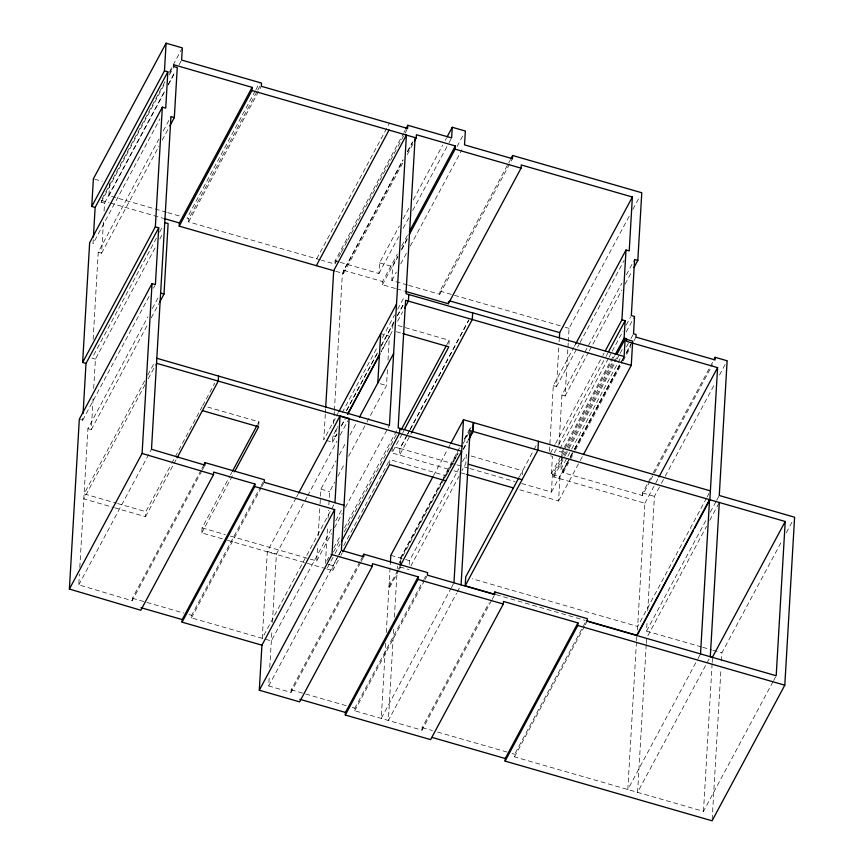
<?xml version="1.0" encoding="UTF-8"?>
<svg xmlns="http://www.w3.org/2000/svg" width="864" height="864" viewBox="0 0 864 864"><rect width="100%" height="100%" fill="white"/><g stroke="black" fill="none" stroke-linecap="round" stroke-linejoin="round"><path stroke-width="0.65" stroke-dasharray="4.32 3.24" d="M80.438 419.537L82.696 420.185L82.922 416.232M93.247 239.706L93.01 243.734L159.98 118.843M201.733 471.074L132.214 600.728L78.786 584.863L79.412 574.096M79.801 567.367L87.912 428.674L147.874 316.861M93.139 339.412L98.237 252.212L158.825 139.212M104.08 211.075L104.533 203.17L101.164 202.198L101.261 200.426L165.046 81.475M87.912 428.674L91.292 429.646L93.236 396.392M93.701 388.411L95.418 359.154L155.369 247.352M98.237 252.212L101.606 253.195L103.464 221.605M166.514 212.263L108.918 195.653L109.631 183.492M132.214 600.728L132.365 598.244L201.247 469.778M114.674 507.784L145.541 516.683L145.843 511.682L171.115 464.54M320.371 259.87L188.622 221.886L188.816 218.689L257.051 91.422M331.279 529.103L271.328 640.915L191.462 617.89L191.614 615.33L260.496 486.864M222.35 538.834L201.787 532.904L202.09 527.893L229.889 476.042M258.736 425.596L258.952 421.837L207.824 407.095M296.039 497.923L267.332 551.448L262.256 638.302L334.962 502.708M360.547 562.745L291.028 692.399L268.693 685.962L269.233 676.685M269.773 667.418L271.955 630.277M272.419 622.285L276.404 554.062L307.022 496.973M291.028 692.399L291.179 689.807L360.061 561.341M310.273 559.094L316.721 560.952L317.65 544.99M318.2 535.669L319.982 505.051M320.069 503.723L320.922 489.089L336.085 460.804M325.296 414.202L323.806 439.69L335.815 417.29M325.382 412.862L325.62 408.834M334.973 263.002L335.102 260.885L403.348 133.607M325.436 563.468L327.618 526.208M328.082 518.216L328.547 510.235M328.86 504.911L329.638 491.594L334.692 482.177M326.3 440.402L332.532 442.195L332.899 435.899L337.997 426.384M333.601 423.943L333.99 417.204M334.066 415.865L334.303 411.826M334.39 410.476L342.414 273.208L403.002 160.207M335.75 271.285L343.516 273.521L343.699 270.335L403.013 159.71M332.899 435.899L335.696 436.698L336.085 430.132L337.975 426.589M326.797 568.955L332.705 570.661L332.996 565.65L338.062 556.222M340.254 262.364L378.918 273.521L379.544 262.861L399.319 225.99M491.54 600.523L422.021 730.177L354.704 710.77L354.856 708.178L423.738 579.712M395.356 288.468L382.428 284.742L382.612 281.556L397.278 254.2M407.365 284.958L391.824 280.476L392.634 266.641L397.742 257.126M366.919 422.075L386.51 385.538L387.45 369.522M387.99 360.169L389.394 336.139L380.678 333.623M392.947 324.065L392.569 330.642L381.197 351.853M389.578 464.605L389.869 459.594L446.116 475.816M392.018 451.613L392.245 447.66M385.657 643.259L381.262 718.427L450.781 588.773M386.284 632.513L390.334 563.285M397.796 570.38L388.951 586.883L389.837 587.131L390.139 582.131L389.243 581.872M406.976 435.326L399.956 448.405L399.568 455.123L411.685 432.518M393.692 629.262L388.357 720.468L456.602 593.201M394.405 617.188L397.148 570.24M397.224 568.89L397.386 566.212M399.989 565.682L400.432 558.058L442.53 479.552M400.464 565.812L400.907 558.23L441.731 482.112M409.255 564.473L409.482 560.671L458.762 468.752M408.661 285.336L439.754 294.3L439.938 291.114L508.183 163.836M422.021 730.177L422.172 727.585L489.143 602.694M448.967 344.239L449.194 340.286L398.066 325.544M522.374 474.638L522.59 470.826L470.178 455.717M772.999 681.696L703.48 811.35L514.49 756.842L514.642 754.25L586.71 619.844M549.461 451.386L553.316 385.603L573.718 347.544M637.459 630.018L644.879 503.226L553.824 476.971L553.975 474.379L551.416 473.645L552.431 456.343L550.292 455.728M553.316 385.603L556.513 386.532L558.824 347.08M559.127 341.82L559.278 339.185M521.629 483.494L551.405 492.08L552.42 474.574L561.989 456.732M559.019 444.474L561.913 395.064L621.864 283.252M519.782 489.791L558.565 500.969L559.98 476.755L569.549 458.914M650.009 481.259L642.352 495.526L563.231 472.705L563.382 470.124L560.822 469.379L561.827 452.077L563.738 448.502M561.913 395.064L565.11 395.982L568.21 342.943M568.285 341.615L569.063 328.352L629.662 215.352M642.352 495.526L642.503 492.944L652.709 473.904M636.444 641.974L627.815 789.523L697.334 659.869M636.52 640.634L636.757 636.606M701.471 646.931L646.553 631.098L647.179 620.32M647.73 610.88L654.426 496.379L660.809 484.488M646.218 644.792L637.589 792.342L709.657 657.936M646.294 643.453L646.607 638.086M703.48 811.35L712.12 663.79M712.195 662.45L712.508 657.083M712.163 819.461L720.965 668.952M721.44 660.884L721.904 652.828L781.855 541.015M169.582 71.68L181.699 49.075M169.506 73.148L173.977 64.822M101.164 202.198L164.938 83.257M169.409 74.93L173.869 66.604M104.533 203.17L165.132 90.169M168.318 84.229L174.69 72.328M108.918 195.653L165.046 90.979M168.242 85.039L175.252 71.95M179.075 64.811L181.634 60.059M163.296 130.885L170.942 116.618M101.606 253.195L159.008 146.135M162.205 140.195L168.577 128.293M156.46 238.054L92.038 358.182L95.418 359.154M159.646 232.103L162.832 226.152M159.829 239.026L161.741 235.451M255.247 90.893L187.002 218.171L188.816 218.689M255.884 89.705L259.708 82.566M257.699 90.234L261.522 83.095M188.622 221.886L261.338 86.281M82.696 420.185L150.304 294.106M153.49 288.155L154.764 285.779M152.334 308.534L158.706 296.633M91.292 429.646L148.057 323.784M151.243 317.833L158.9 303.556M144.688 380.873L84.1 493.873L116.262 503.15M147.884 374.922L154.256 363.031M145.033 384.696L83.808 498.884L113.389 507.416M148.23 378.745L155.876 364.468M78.786 584.863L151.492 449.269M171.742 463.363L202.079 406.793M202.705 405.616L214.747 383.173M145.541 516.683L173.351 464.832M173.977 463.655L176.504 458.946M201.884 468.59L203.796 465.016M202.37 469.886L204.93 465.124M316.732 258.822L389.437 123.228M403.985 132.419L405.259 130.043M340.654 253.368L334.908 264.071L321.581 260.226M341.291 252.169L347.026 241.466M347.674 240.278L397.418 147.496M398.056 146.308L404.428 134.417M405.065 133.229L407.624 128.466M230.515 474.865L231.779 472.511M257.688 424.192L258.952 421.837M201.787 532.904L234.014 472.802M407.473 151.384L412.582 141.869M407.473 151.88L412.571 142.366M343.516 273.521L402.829 162.896M407.29 154.57L413.672 142.679M403.142 218.851L409.525 206.96M413.348 199.822L442.681 145.109M445.241 140.346L446.515 137.97M261.133 485.676L263.682 480.913M191.462 617.89L260.982 488.236M261.619 487.048L264.179 482.285M378.918 273.521L398.693 236.639M403.153 228.312L409.536 216.421M412.722 210.47L448.438 143.867M449.075 142.679L451.634 137.916M401.749 245.873L408.121 233.971M382.428 284.742L397.732 256.198M401.555 249.059L407.3 238.356M401.566 249.988L407.3 239.285M457.056 146.502L463.428 134.611M391.824 280.476L396.295 272.149M400.756 263.833L407.138 251.932M410.324 245.981L461.981 149.634M336.452 416.113L338.342 412.582M296.676 496.735L297.95 494.359M342.209 412.668L377.924 346.054M382.396 337.727L394.513 315.133M397.699 309.182L404.719 296.104M346.291 410.918L378.184 351.443M381.37 345.492L394.124 321.71M397.321 315.76L403.693 303.869M346.82 410.098L377.784 352.35M380.948 346.464L394.222 321.71M397.386 315.803L403.726 303.977M332.532 442.195L336.949 433.955M341.377 425.704L345.168 418.63M381.186 351.464L389.394 336.139M335.696 436.698L336.96 434.344M341.388 426.092L345.179 419.029M397.634 321.192L402.7 311.742M307.66 495.785L337.003 441.061M340.189 435.121L347.836 420.844M339.25 454.907L345.568 443.124M349.985 434.873L357.566 420.736M337.856 476.28L344.801 463.32M348.602 456.246L366.293 423.252M508.82 162.648L510.095 160.272M439.754 294.3L512.46 158.706M335.74 520.787L342.122 508.885M316.721 560.952L331.387 533.596M334.573 527.656L342.23 513.378M345.416 507.427L387.515 428.922M388.152 427.734L389.426 425.358M326.711 561.092L330.545 553.954M333.731 548.003L340.103 536.112M344.574 527.785L397.505 429.062M333.472 552.053L340.481 538.963M344.315 531.835L396.608 434.29M446.666 345.006L449.194 340.286M327.434 567.767L334.454 554.677M335.092 553.489L340.189 543.974M402.052 434.063L391.943 452.92L448.686 469.282M402.689 432.886L403.952 430.531M338.688 555.044L340.589 551.513M343.742 545.616L389.869 459.594M268.693 685.962L338.213 556.308M338.85 555.12L341.399 550.357M332.705 570.661L340.286 556.513M340.924 555.336L342.187 552.982M407.614 434.138L409.525 430.564M410.162 429.376L468.839 319.939M406.966 435.467L399.946 448.546L392.332 446.353M407.603 434.268L409.514 430.704M410.152 429.516L468.828 320.08M360.698 560.153L362.61 556.589M361.184 561.557L363.733 556.805M433.534 475.621L447.563 449.453M448.2 448.265L450.112 444.701M443.167 478.364L459.756 447.433M464.216 439.106L470.599 427.216M442.368 480.913L457.672 452.369M464.692 439.29L468.515 432.151M469.152 430.963L471.064 427.388M399.298 562.648L443.945 479.38M444.582 478.192L457.974 453.211M463.082 443.696L470.092 430.607M446.753 474.628L458.158 453.362M398.434 569.203L399.697 566.849M463.061 449.183L467.521 440.856M463.536 449.323L467.359 442.184M389.837 587.131L398.768 570.478M399.406 569.29L400.68 566.914M462.553 461.678L466.344 454.604L465.826 463.493L462.035 470.567M410.854 566.017L458.881 476.453M424.375 578.524L425.65 576.137M354.704 710.77L424.224 581.116M424.861 579.928L427.41 575.165M632.848 209.401L639.22 197.51M574.366 346.356L575.64 343.98M556.513 386.532L576.925 348.462M577.562 347.274L579.474 343.71M580.111 342.522L624.121 260.442M451.418 587.585L453.33 584.01M626.324 274.925L633.982 260.647M457.24 592.013L460.436 586.062M519.437 476.723L533.358 450.738M533.995 449.561L536.533 444.83M565.11 395.982L588.708 351.972M589.345 350.784L621.875 290.12M625.061 284.17L632.081 271.091M550.508 453.038L554.969 444.712M555.606 443.524L602.165 356.692M602.802 355.504L604.076 353.117M554.342 452.768L558.166 445.63M558.803 444.442L605.362 357.61M605.999 356.422L607.921 352.858M608.375 358.376L558.63 451.148L561.827 452.077M609.012 357.188L611.572 352.426M612.209 351.238L623.052 331.02M626.238 325.069L630.698 316.742M564.376 447.314L613.494 355.73M626.249 331.938L633.895 317.66M551.416 473.645L560.984 455.803M561.622 454.615L612.641 359.456M613.278 358.268L614.563 355.892M562.626 455.544L564.548 451.98M567.097 447.217L614.293 359.197M553.975 474.379L563.544 456.538M564.181 455.35L567.367 449.41M568.004 448.211L617.123 356.627M553.824 476.971L564.667 456.754M565.304 455.566L568.49 449.615M569.128 448.427L616.324 360.407M616.972 359.208L619.52 354.456M620.158 353.268L623.344 347.317M560.822 469.379L567.194 457.488M567.832 456.3L571.018 450.349M571.655 449.161L620.773 357.566M626.508 346.864L628.42 343.3M630.979 338.537L633.528 333.785M492.178 599.335L494.726 594.583M551.405 492.08L567.983 461.149M570.532 456.397L573.728 450.446M574.366 449.258L624.11 356.476M563.382 470.124L569.754 458.222M570.391 457.034L572.303 453.47M574.862 448.708L621.421 361.876M622.058 360.688L623.97 357.124M626.519 352.361L630.979 344.034M570.186 457.726L572.098 454.151M574.646 449.399L621.842 361.379M622.48 360.191L632.048 342.338M563.231 472.705L574.7 451.3M575.348 450.112L622.544 362.092M623.182 360.893L630.828 346.626M634.025 340.675L635.936 337.111M558.565 500.969L579.614 461.722M580.252 460.534L582.8 455.771M653.346 472.716L712.66 362.102M650.646 480.06L653.832 474.12M654.469 472.932L712.508 364.684M644.879 503.226L655.085 484.196M655.722 483.008L658.271 478.246M514.49 756.842L584.647 626M585.284 624.812L587.196 621.248M661.446 483.289L664.632 477.349M665.269 476.161L715.025 383.378M719.485 375.052L727.142 360.774M706.558 498.01L637.675 626.476L472.187 578.75M707.195 496.822L709.744 492.059M646.553 631.098L706.504 519.286M710.327 512.147L716.072 501.444M716.71 500.245L719.258 495.493M647.881 635.699L706.558 526.273M709.754 520.322L718.675 503.669M697.972 658.681L700.52 653.929M786.326 532.688L792.698 520.787M773.636 680.508L775.559 676.933M94.63 179.161L102.136 181.321M379.544 262.861L392.634 266.641M167.8 212.63L180.598 216.324M335.102 260.885L338.969 261.997M439.938 291.114L563.9 326.862M565.196 327.229L569.063 328.352M101.261 200.426L108.95 202.64M110.236 203.008L162.756 218.149M343.699 270.335L382.612 281.556M396.641 288.846L404.406 291.082M396.403 331.754L401.512 333.223M380.279 383.746L386.51 385.538M642.503 492.944L654.426 496.379M552.42 474.574L559.98 476.755M399.956 448.405L455.62 464.454M456.905 464.832L468.558 468.191M469.854 468.569L515.16 481.626M453.859 470.772L465.491 474.131M320.922 489.089L329.638 491.594M390.798 555.314L404.309 559.181M405.605 559.548L409.482 560.671M702.745 647.298L711.688 649.879M712.962 650.246L721.904 652.828M399.913 566.946L408.964 569.549M496.174 594.702L585.22 620.384M117.547 503.518L145.843 511.682M202.09 527.893L225.266 534.589M230.418 536.069L308.988 558.727M328.277 564.289L332.996 565.65M267.332 551.448L276.404 554.062M227.491 540.313L306.115 562.993M307.411 563.36L325.501 568.577M132.365 598.244L183.892 613.094M189.043 614.585L191.614 615.33M291.179 689.807L347.22 705.974M352.307 707.443L354.856 708.178M422.172 727.585L432.443 730.544M437.584 732.035L506.941 752.026M512.071 753.516L514.642 754.25"/><path stroke-width="1.3" d="M713.945 359.716L715.219 357.34L727.142 360.774L719.258 495.493L794.61 517.223L784.793 685.195L712.087 820.8L505.094 761.108L577.8 625.504L577.951 622.912L503.474 601.441L503.323 604.033L430.618 739.627L345.308 715.025L418.014 579.431L418.165 576.839L372.481 563.663L372.33 566.255L299.624 701.86L259.297 690.228L261.932 645.181L182.066 622.156L254.772 486.551L254.923 483.991L213.667 472.09L213.516 474.649L140.81 610.254L69.39 589.054L79.315 419.213L152.032 283.619L155.401 284.591L158.717 227.826L155.347 226.843L162.346 107.168L165.726 108.14L167.843 71.842L164.473 70.859L166.082 43.2L182.347 47.887L181.634 60.059L261.522 83.095L261.338 86.281L407.624 128.466L407.808 125.28L451.634 137.916L452.25 127.267L465.34 131.036L464.53 144.882L512.46 158.706L512.644 155.509L641.779 192.748L637.816 260.388L633.992 267.516M83.074 413.586L86.011 363.42L82.642 362.448L89.64 242.762L162.346 107.168M93.409 237.017L95.137 207.436L91.757 206.464L93.377 178.805L166.082 43.2M69.39 589.054L142.096 453.46L152.032 283.619M159.538 302.368L163.998 294.041L168.124 223.56L164.743 222.588M169.852 125.917L174.323 117.59L177.25 67.576L173.869 66.604L173.977 64.822L252.115 87.361L251.932 90.547L179.226 226.141L334.454 270.907M179.226 226.141L179.41 222.955L252.115 87.361M182.066 622.156L182.218 619.585L254.923 483.991M344.034 505.321L264.179 482.285L264.319 479.725L205.07 462.64L204.93 465.124L151.492 449.269L170.942 116.618L174.323 117.59M218.549 376.078L218.257 381.089L177.142 457.769M325.696 407.495L333.698 270.691L406.404 135.086L389.426 425.358L156.816 358.279M259.297 690.228L332.003 554.623L334.638 509.576L254.772 486.551M334.962 502.708L340.049 415.854L349.121 418.468L341.399 550.357L363.733 556.805L363.884 554.213L427.572 572.573L427.41 575.165L494.726 594.583L494.878 591.98L587.358 618.656L587.196 621.248L776.196 675.745L785.214 521.489L470.092 430.607L461.074 584.874M345.308 715.025L345.46 712.433L418.165 576.839M377.795 383.022L380.678 333.623M415.12 137.603L405.994 293.717L472.662 312.941M390.409 561.956L390.798 555.314L432.896 476.809M414.31 141.491L416.221 137.916L416.405 134.73L455.317 145.951L455.134 149.148L409.212 234.781M399.794 428.35L399.503 433.35L341.464 541.598M408.791 294.527L408.402 301.104L404.6 308.189M405.691 291.449L448.351 303.75L448.481 301.633M453.967 582.822L463.504 419.72L710.381 490.871M473.148 422.464L472.63 431.341L469.433 437.292M473.623 422.636L473.105 431.482L468.634 439.808M494.888 594.324L465.199 585.77L465.728 576.882L518.8 477.9M448.351 303.75L521.057 168.156L521.251 164.97L632.372 197.014L629.219 250.927L626.022 250.009L575.64 343.98M505.094 761.108L505.246 758.516L577.951 622.912M538.434 441.288L537.916 450.166L465.199 585.77M559.354 337.878L559.667 332.618L632.372 197.014M605.351 350.741L621.94 319.82L626.022 250.009M615.2 354.694L624.121 338.04L625.136 320.738L621.94 319.82M583.438 454.583L631.271 365.375L632.686 341.15L625.136 338.98L624.11 356.476L472.662 312.811L472.273 319.518L411.685 432.518M715.219 357.34L715.068 359.932L635.936 337.111L636.088 334.519L633.528 333.785L634.543 316.472L631.336 315.554L634.619 259.459L637.816 260.388M700.52 653.929L709.549 499.662L636.833 635.267M624.121 338.04L626.681 338.785L626.53 341.366L717.584 367.632L709.862 499.759L694.548 528.304M710.294 656.748L719.312 502.481M91.757 206.464L164.473 70.859M95.137 207.436L167.843 71.842M82.642 362.448L155.347 226.843M86.011 363.42L158.717 227.826M203.796 465.016L205.07 462.64M316.332 265.68L389.038 130.086M405.896 128.844L407.808 125.28M232.416 471.334L257.062 425.38M234.652 471.625L258.66 426.848L202.414 410.627M447.152 136.782L452.25 127.267M409.396 231.595L455.317 145.951M338.98 411.404L396.522 304.085M298.588 493.171L340.049 415.854M347.695 413.921L379.922 353.819M347.706 414.31L379.296 355.396M359.467 417.204L393.628 353.484M510.732 159.084L512.644 155.509M261.932 645.181L334.638 509.576M401.177 429.851L446.04 346.183M404.579 429.354L448.816 346.864L402.797 333.59M342.814 551.804L389.578 464.605L445.824 480.816M362.61 556.589L363.884 554.213M450.749 443.513L463.504 419.72M400.324 565.672L461.668 451.278L156.514 363.28M608.558 351.67L625.136 320.738M616.842 354.434L625.136 338.98M493.603 594.367L494.878 591.98M658.908 477.058L717.584 367.632M637.794 634.165L693.274 530.68M785.214 521.489L712.508 657.083L709.949 656.348M251.932 90.547L416.221 137.916M455.134 149.148L521.057 168.156M164.041 218.527L179.41 222.955M449.831 300.942L559.667 332.618M631.271 365.375L405.605 300.294L398.142 427.874L461.959 446.267M160.628 293.069L163.998 294.041M468.385 464.227L522.072 479.714M466.787 474.509L513.324 487.922M586.505 620.752L637.157 635.353M332.003 554.623L372.33 566.255M418.014 579.431L503.323 604.033M577.8 625.504L784.793 685.195M140.962 607.694L182.218 619.585M299.776 699.268L345.46 712.433M432.054 737.413L505.246 758.516M142.096 453.46L213.516 474.649"/></g></svg>
